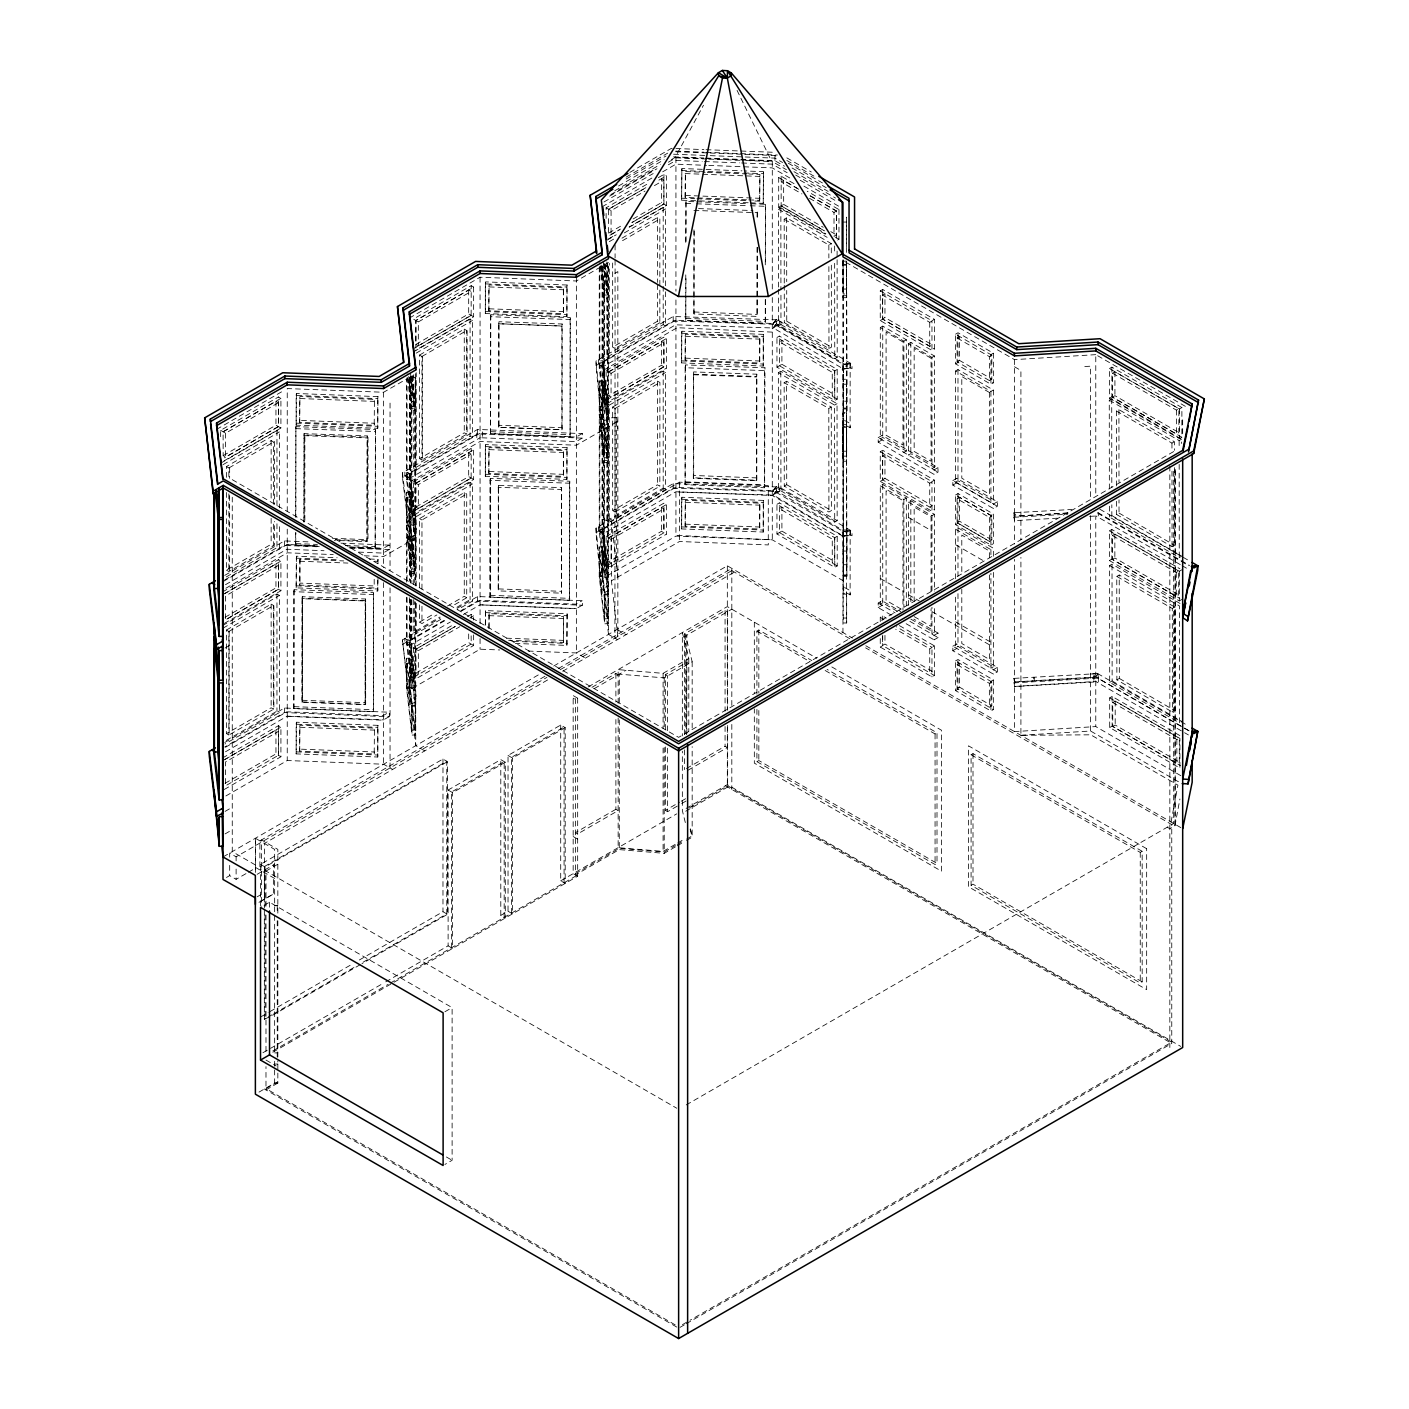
<?xml version="1.0" encoding="UTF-8"?>
<svg xmlns="http://www.w3.org/2000/svg" width="1409" height="1409" viewBox="0 0 1409 1409"><rect width="100%" height="100%" fill="white"/><g stroke="black" fill="none" stroke-linecap="round" stroke-linejoin="round"><path stroke-width="0.75" stroke-dasharray="5 3.75" d="M255.381 872.435L255.381 838.267L274.649 849.398L274.649 1053.051M842.089 365.001L850.173 363.117L850.103 427.896L850.103 423.457L843.744 419.97M842.089 532.109L850.173 530.224L850.103 595.003L850.103 590.565L843.744 587.077M1167.251 827.206L1169.84 828.703L1174.947 825.744L1175.159 469.567M1095.779 354.645L1014.48 359.63L842.952 260.612L843.04 297.704L846.492 297.686L846.527 262.884M846.879 576.175L846.932 528.04L843.48 528.058L843.41 564.727L846.862 564.727L846.545 413.26L843.093 413.277L843.005 459.281L846.457 459.281L846.879 576.175L843.427 576.175L843.11 424.708L846.562 424.69M843.11 424.708L843.04 461.236L846.492 461.219L846.545 413.26M843.146 260.542L843.427 412.643L846.879 412.643L846.932 364.508L843.48 364.508L843.41 401.195L846.862 401.195M843.41 416.677L843.515 364.596M843.427 576.175L843.093 413.277M296.154 395.471L296.383 393.498L377.982 396.633L377.753 428.301L296.154 425.148L296.154 395.471L377.753 398.624L377.982 396.633M295.661 515.271L295.89 426.645L375.41 429.516L375.181 548.647L349.397 547.661M296.154 425.148L296.383 393.498M299.694 398.518L299.941 396.528L374.424 399.399L374.195 425.254L299.694 422.383L299.694 398.518L374.195 401.389L374.424 399.399M299.694 422.383L299.941 396.528M303.851 521.946L304.08 433.655L367.221 435.927L366.992 541.62L334.338 540.369M319.297 546.498L295.661 545.582L295.89 532.761M377.982 578.412L377.753 591.005L296.154 587.852L296.383 556.203L337.191 557.77M293.865 591.692L294.094 589.702L373.614 592.59L373.385 711.704L293.865 708.639L293.865 591.692L373.385 594.563L373.614 592.59M296.154 587.852L296.383 556.203M299.694 585.087L299.941 583.097L374.424 585.968L374.195 587.958L299.694 585.087L299.941 559.232L343.761 560.923M302.054 598.702L302.283 596.712L365.424 598.984L365.195 704.694L302.054 702.263L302.054 598.702L365.195 600.974L365.424 598.984M293.865 708.639L294.094 589.702M296.154 724.208L296.383 722.218L377.982 725.353L377.753 757.02L296.154 753.885L296.154 724.208L377.753 727.343L377.982 725.353M302.054 702.263L302.283 596.712M296.154 753.885L296.383 722.218M299.694 727.238L299.941 725.248L374.424 728.118L374.195 753.974L299.694 751.12L299.694 727.238L374.195 730.109L374.424 728.118M299.694 751.12L299.941 725.248M366.992 541.62L367.221 435.927M374.195 425.254L374.424 423.264L299.941 420.393M375.181 548.647L375.41 429.516M369.387 559.003L377.982 559.338L377.753 561.328L371.307 561.081M374.195 753.974L374.424 752.001L299.941 749.13M485.312 283.878L485.541 281.888L567.122 285.023L566.894 316.69L485.312 313.538L485.312 283.878L566.894 287.013L567.122 285.023M485.312 313.538L485.541 281.888M488.853 286.908L489.082 284.917L563.582 287.788L563.353 313.643L488.853 310.79L488.853 286.908L563.353 289.778L563.582 287.788M488.853 310.79L489.082 284.917M490.579 316.708L490.808 314.718L570.328 317.589L570.099 436.72L490.579 433.655L490.579 316.708L570.099 319.579L570.328 317.589M498.768 323.718L498.997 321.728L562.138 324L562.068 429.815L498.927 427.367L498.768 323.718L561.909 325.99L562.138 324M485.312 446.583L485.541 444.592L567.122 447.727L566.894 479.395L485.312 476.26L485.312 446.583L566.894 449.718L567.122 447.727M485.312 476.26L485.541 444.592M490.579 433.655L490.808 314.718M488.853 449.612L489.082 447.622L563.582 450.493L563.353 476.348L488.853 473.494L488.853 449.612L563.353 452.483L563.582 450.493M488.853 473.494L489.082 447.622M490.068 480.346L490.297 478.356L569.817 481.226L569.588 600.357L490.068 597.293L490.068 480.346L569.588 483.217L569.817 481.226M498.768 427.279L498.997 425.289L562.138 427.72L561.909 429.692L498.768 427.279L498.997 321.728M498.487 485.348L498.258 487.338L561.416 489.451L561.398 593.33L561.627 591.34L561.627 487.637L498.487 485.348L498.258 590.899L561.416 593.154M485.312 625.314L485.541 610.608L567.122 613.743L566.894 645.41L515.359 643.437M490.068 597.293L490.297 478.356M488.853 628.661L489.082 613.655L563.582 616.508L563.353 642.381L508.579 640.267M561.398 489.627L561.627 487.637M563.353 642.381L563.582 616.508M566.894 645.41L567.122 613.743M748.197 202.755L681.639 200.201L681.868 168.534L741.979 170.841M681.639 200.201L681.868 168.534M746.541 199.796L685.179 197.436L685.408 171.563L705.134 172.338M685.179 197.436L685.408 171.563M685.76 242.401L685.989 201.434L694.584 201.734M681.639 333.228L681.868 331.238L763.449 334.373L763.22 366.041L681.639 362.906L681.639 333.228L763.22 336.364L763.449 334.373M765.51 299.747L765.281 323.418L685.76 320.354L685.989 275.054M681.639 362.906L681.868 331.238M685.179 336.258L685.408 334.268L759.909 337.138L759.68 363.011L685.179 360.14L685.179 336.258L759.68 339.129L759.909 337.138M685.179 360.14L685.408 334.268M685.126 367.731L685.443 364.913L764.964 367.784L764.629 487.743L685.126 484.678L685.126 367.731L764.629 370.602L764.964 367.784M757.32 247.438L757.091 316.409L693.915 313.96L694.179 230.002M693.316 478.285L693.633 475.467L756.774 477.898L756.439 480.716L693.316 478.285L693.633 371.906L756.774 374.195L756.809 480.222L693.686 477.792L693.633 371.906M681.639 499.244L681.868 497.254L763.449 500.406L763.22 532.056L681.639 528.921L681.639 499.244L763.22 502.397L763.449 500.406M685.126 484.678L685.443 364.913M681.639 528.921L681.868 497.254M685.179 502.291L685.408 500.301L759.909 503.172L759.68 529.027L685.179 526.156L685.179 502.291L759.68 505.162L759.909 503.172M685.179 526.156L685.408 500.301M748.725 199.884L759.68 200.307L759.909 174.434L748.954 174.011M757.091 217.021L757.32 210.716L757.32 217.197M759.68 200.307L759.909 174.434M750.345 202.843L763.22 203.336L763.449 171.669L744.128 170.929M763.22 203.336L763.449 171.669M765.281 264.857L765.51 204.305L750.469 203.759M756.439 480.716L756.774 374.195M1171.073 821.993L1177.924 785.148L1090.742 734.811L1020.909 735.304L1020.909 557.365M1174.947 825.744L1179.914 798.991M772.942 324.088L776.394 319.244L852.022 364.209L852.022 368.647L776.394 323.683L776.377 319.244M772.942 328.526L776.394 323.683M772.942 491.213L776.394 486.352L852.022 531.316L852.022 535.755L776.394 490.79L776.377 486.352M772.942 495.633L776.394 490.79M671.389 159.587L675.175 157.403L703.478 105.235M776.588 319.35L773.083 323.436L843.075 364.315L851.776 364.068M776.588 323.788L773.083 327.857L843.075 368.753L851.776 368.489M776.588 486.457L773.083 490.543L843.075 531.422L851.776 531.175M776.588 490.896L773.083 494.964L843.075 535.86L851.776 535.596M842.089 369.422L850.173 367.696M842.089 536.547L850.173 534.804L850.155 530.224M220.597 463.244L276.957 430.52L279.405 431.929L279.405 507.839M413.718 351.739L470.078 319.015L472.508 320.424L472.508 437.565L470.078 436.156L413.718 468.686L413.718 375.569M606.839 240.252L616.226 234.792M629.383 227.166L663.199 207.528L665.629 208.937L665.629 289.197M223.045 464.653L279.405 431.929M416.166 353.148L472.508 320.424M609.287 241.661L614.923 238.385M624.31 232.925L665.629 208.937M226.409 477.352L226.409 466.573L271.144 440.594L273.593 442.003L273.593 504.651M419.53 355.068L464.266 329.09L466.714 330.499L466.714 434.219L464.266 432.81L419.53 458.629L419.53 355.068L421.96 356.477L421.96 460.038L419.53 458.629M621.968 238.174L657.387 217.602L659.835 219.011L659.835 285.992M228.857 476.612L228.857 467.982L274.403 441.528L274.403 504.193M421.96 356.477L467.083 330.287L467.083 433.99L421.96 460.038M622.549 240.657L659.835 219.011M222.481 625.649L276.957 594.017L279.405 595.426L279.405 712.567L224.929 744.005M413.718 584.541L413.718 515.236L470.078 482.512L472.508 483.921L472.508 601.062L457.485 609.745M606.839 403.749L663.199 371.025L665.629 372.434L665.629 489.575L609.287 522.105L606.839 520.696L606.839 403.749L609.287 405.158L609.287 522.105M223.045 628.15L279.405 595.426M416.166 585.95L416.166 516.645L472.508 483.921M609.287 405.158L665.629 372.434M226.409 630.07L271.144 604.091L273.593 605.5L273.593 709.203L271.144 707.794L226.409 733.631L226.409 630.07L228.857 631.479L228.857 735.04L226.409 733.631M419.53 587.606L419.53 518.582L464.266 492.586L466.714 493.995L466.714 597.715L451.796 606.328M612.651 407.078L657.387 381.099L659.905 382.455L659.835 486.211L657.387 484.802L612.651 510.639L612.651 407.078L615.081 408.487L615.169 511.995L612.651 510.639M228.857 631.479L273.874 605.342L273.874 709.044L228.857 735.04M421.96 589.032L421.96 519.991L466.714 493.995M615.169 408.434L659.835 382.508M629.858 172.374L671.441 148.35L703.884 149.601M626.072 177.147L667.672 153.141M626.16 178.996L665.981 156.012M618.586 185.97L664.097 159.693M614.782 190.761L660.293 164.483M610.802 194.565L656.242 168.34M609.657 196.098L656.981 168.763M668.342 162.211L675.933 157.826L706.578 159.006M603.968 201.98L653.195 173.554M668.342 164.8L675.933 160.432L702.21 161.436M216.581 429.375L283.526 390.716M409.367 318.064L480.064 277.238L576.369 280.99L608.494 262.444L608.494 634.402L617.494 639.598M602.066 206.806L653.195 177.287M662.67 171.828L675.933 164.166L706.578 165.346M220.649 436.684L220.649 430.326L278.471 396.951L280.919 398.36L280.919 428.037L223.098 461.412M473.635 287.084L471.205 285.675L413.383 319.068L418.332 321.921L418.332 345.786L415.902 344.377L415.902 320.512L473.635 287.084L473.635 316.761L415.831 350.137M606.117 218.395L606.117 207.792L649.021 183.029M658.338 177.64L663.938 174.399L666.369 175.808L666.369 205.485L629.066 227.025M280.919 398.36L223.098 431.753L223.168 455.653L225.599 457.062L278.401 426.592L278.471 396.951M645.85 187.661L608.565 209.201L608.635 233.119L611.066 234.528L620.488 229.086M658.919 180.123L666.369 175.808M223.168 431.788L275.953 401.301L278.401 402.71L278.401 426.592L224.383 457.855M418.332 321.921L471.134 291.434L468.686 290.025L415.902 320.512L415.831 348.023M608.635 209.237L646.344 187.467M220.649 430.326L225.599 433.197L278.401 402.71M606.117 207.792L611.066 210.645L645.005 191.06M654.428 185.618L663.868 180.158L663.868 204.041L631.813 222.552M223.168 455.653L275.953 425.183L280.919 428.037M415.902 344.377L468.686 313.908L473.635 316.761M608.635 233.119L623.711 224.401M633.134 218.959L661.42 202.632L666.369 205.485M418.332 345.786L471.134 315.317L471.205 285.675M413.383 348.728L471.205 315.352M609.85 235.303L619.167 229.931M632.218 222.393L663.938 204.076L663.938 174.399M608.565 238.878L616.015 234.563M287.242 511.573L287.242 388.567L383.618 392.266L413.859 374.812M825.339 234.211L778.701 207.282L778.701 177.604L781.15 176.195L794.2 183.734M614.923 273.276L617.846 271.585L617.846 636.428L611.418 580.79L611.418 521.436L679.437 482.177L768.275 485.594L768.275 544.931L679.437 541.514L611.418 580.79M798.744 189.264L783.651 180.546L781.22 181.955L801.95 193.931M778.701 207.282L783.651 204.428L783.651 180.546M778.472 287.066L778.402 209.201L780.85 207.792L825.833 233.753M784.267 283.05L784.197 219.24L786.645 217.831L831.292 243.598L831.31 254.395M810.052 195.798L836.453 211.033L836.453 234.898L834.005 236.307L834.005 212.442L838.971 209.589L807.251 191.272M226.409 492.463L226.409 570.134L271.144 544.297L273.593 545.706L273.593 521.946M612.651 262.99L612.651 347.142L657.387 321.305L659.835 322.714L659.835 288.14M226.409 570.134L228.857 571.543L274.403 545.248L274.403 521.471M659.835 322.714L615.081 348.551L612.651 347.142M224.736 575.383L284.424 540.915L310.561 541.972M402.446 477.334L402.446 472.808L477.598 429.428L582.498 433.62L582.498 438.146L477.598 433.937L402.446 477.334L409.755 537.674L416.219 534.487L409.262 477.087L406.99 477.175M596.007 365.583L596.007 361.056L673.203 316.497L779.424 319.931L779.424 324.457L673.203 321.023L596.007 365.583L601.978 426.68L608.618 423.404L602.929 365.283L600.621 365.389M226.233 576.933L276.957 547.643L279.405 549.052L279.405 525.205M606.839 261.898L606.839 357.199L663.199 324.651L665.629 326.06L665.629 291.364M224.736 579.909L284.424 545.442L319.279 546.833M223.045 581.6L287.242 544.526L317.906 545.706M480.064 433.215L409.367 474.023L404.859 471.416L404.859 475.943L409.367 478.549L480.064 437.723M225.493 584.682L286.872 549.228L324.017 550.725M225.88 588.24L287.242 552.804L333.246 554.582M222.516 591.956L278.471 559.655L280.919 561.064L280.919 590.741L223.098 624.117M413.383 481.772L471.205 448.379L473.635 449.788L473.635 479.465L415.831 512.841L413.383 511.432L413.383 481.772L418.332 484.626L418.332 508.49L415.902 507.081L415.902 483.217L473.635 449.788M606.117 370.497L663.938 337.103L666.369 338.53L666.369 368.189L608.565 401.583L606.117 400.174L606.117 370.497L611.066 373.35L611.066 397.232L608.635 395.823L661.42 365.336L666.369 368.189M223.098 594.457L280.919 561.064M608.565 371.906L666.369 338.53M225.053 593.4L275.953 564.005L278.401 565.414L278.401 589.297L226.25 619.484M415.902 483.217L468.686 452.729L471.134 454.138L418.332 484.626M608.635 371.941L661.42 341.454L663.868 342.88L663.868 366.745L611.066 397.232M784.197 219.24L828.844 245.007L831.292 243.598M838.971 209.589L838.971 239.248L836.523 240.657L836.523 210.998L810.404 195.921M278.401 565.414L225.599 595.901L225.599 619.766L278.401 589.297L278.471 559.655M611.066 373.35L663.868 342.88M225.053 617.265L275.953 587.888L280.919 590.741M415.902 507.081L468.686 476.612L473.635 479.465M418.332 508.49L471.134 478.021L471.205 448.379M413.383 511.432L471.205 478.056M606.117 400.174L663.938 366.78L663.938 337.103M388.972 545.107L383.001 548.559L348.041 547.168M409.755 537.674L409.755 533.148L416.148 529.449L409.262 472.561L406.99 472.649M582.164 433.602L576.175 437.054L480.011 433.197M779.071 319.913L772.942 323.454L675.598 320.319L602.999 362.236L598.49 359.63L598.49 364.156L602.999 366.763L675.598 324.827L772.942 327.98L779.071 324.44M388.972 549.633L383.001 553.085L356.794 552.029M582.164 438.129L576.175 441.581L480.011 437.723M837.105 259.749L837.21 357.234L834.762 358.643L778.525 326.007L780.956 324.581L780.938 292.139M831.328 265.174L831.398 347.178L828.968 348.587L784.302 322.661L786.75 321.252L786.715 290.448M225.07 648.052L232.256 643.895M617.036 421.749L576.369 445.226L480.064 441.493L409.367 482.301L415.743 537.974L383.618 556.52L363.909 555.762M776.958 337.491L779.388 336.082L837.21 369.457L837.21 399.134L834.762 400.543L776.958 367.168L776.958 337.491L834.762 370.866L834.762 400.543M880.255 290.888L882.703 289.479L934.414 319.332L934.414 349.009L931.965 350.418L880.255 320.565L880.255 290.888L932.159 320.935L929.729 322.344L882.51 295.097L882.51 318.962L929.729 346.227L932.159 344.818L884.958 317.553L882.51 318.962M882.51 295.097L884.958 293.688L884.958 317.553M776.958 367.168L781.907 364.297L781.907 340.432L779.459 341.841L832.261 372.311L837.21 369.457M778.349 372.645L780.797 371.236L837.034 403.696L837.157 520.678L834.709 522.087L778.472 489.451L778.349 372.645L834.604 405.105L834.709 522.087M880.255 320.565L882.703 319.156L934.414 349.009M784.161 382.684L786.609 381.275L831.257 407.042L831.363 510.622L828.915 512.031L784.267 486.105L784.161 382.684L828.809 408.451L828.915 512.031M880.29 327.557L882.738 326.131L906.322 339.745L906.322 451.074L903.874 452.483L903.874 341.154L880.29 327.557L880.29 438.868L882.738 437.459L906.322 451.074M934.414 319.332L931.965 320.741L931.965 350.418M903.874 341.154L906.322 339.745M419.53 604.866L419.53 622.126L434.448 613.531M447.498 605.993L464.266 596.306L466.714 597.715M419.53 622.126L421.96 623.535L436.878 614.94M615.081 512.048L659.905 486.175M908.382 343.778L910.83 342.369L934.414 355.966L934.414 467.295L931.965 468.721L931.965 357.393L908.382 343.778L908.382 455.107L910.83 453.68L934.414 467.295M226.233 740.429L276.957 711.158L279.405 712.567M413.718 599.706L413.718 632.183L440.013 617.001M456.921 607.244L470.078 599.653L472.508 601.062M606.839 520.696L663.199 488.166L665.629 489.575M224.736 742.49L284.424 708.023L389.324 712.232L389.324 716.758L284.424 712.549L224.736 747.017M406.99 644.283L409.262 644.195L416.219 701.594L409.755 704.782L402.446 639.915L440.295 618.058M457.097 608.371L477.598 596.535L582.498 600.727L582.498 605.254L477.598 601.044L460.813 610.749M596.007 532.69L596.007 528.164L673.203 483.604L779.424 487.038L779.424 491.565L673.203 488.13L596.007 532.69L601.978 593.788L608.618 590.512L602.929 532.391L600.621 532.496M413.718 632.183L416.166 633.592L442.461 618.41M402.446 644.441L444.029 620.436M834.692 370.902L834.692 394.784L832.261 396.193L832.261 372.311M225.493 747.263L286.872 711.809L383.001 715.666L388.972 712.214M444.716 620.717L409.367 641.13L404.859 638.524L404.859 643.05L409.367 645.657L415.743 701.312M461.465 611.048L480.064 600.322L576.175 604.162L582.164 600.71M225.493 751.79L287.242 716.159L383.618 719.858M409.367 645.657L450.299 622.021M463.314 614.5L480.064 604.831L576.369 608.582M955.566 334.18L957.997 332.771L993.363 353.183L993.363 382.861L990.932 384.27L955.566 363.857L955.566 334.18L991.83 355.209L991.83 379.074L989.382 380.483L989.382 356.618L957.098 337.966L957.098 361.831L993.363 382.861M222.516 757.989L278.471 725.67L280.919 727.097L280.919 756.756L223.098 790.15M473.635 634.895L473.635 645.481L415.831 678.874L413.383 677.465L413.383 647.788L454.42 624.099M467.471 616.561L471.205 614.412L473.635 615.821L473.635 620.048M606.117 536.512L663.938 503.136L666.369 504.545L666.369 534.222L608.565 567.598L606.117 566.189L606.117 536.512L611.066 539.383L611.066 563.248L608.635 561.839L661.42 531.352L666.369 534.222M828.809 408.451L831.257 407.042M834.604 405.105L837.034 403.696M223.098 760.473L280.919 727.097M413.383 647.788L418.332 650.641L418.332 674.524L415.902 673.115L415.902 649.232L456.851 625.508M469.919 617.97L473.635 615.821M608.565 537.921L666.369 504.545M225.053 759.416L275.953 730.038L278.401 731.447L278.401 755.312L225.599 785.799L225.599 761.917L278.401 731.447M415.902 649.232L455.494 626.371M608.635 537.974L661.42 507.487L663.868 508.896L663.868 532.761M957.098 337.966L959.529 336.557L959.529 360.422L991.83 379.074M418.332 650.641L459.827 626.706M611.066 539.383L663.868 508.896M931.965 357.393L934.414 355.966M225.053 783.298L275.953 753.903L280.919 756.756M415.902 673.115L468.686 642.627L473.635 645.481M957.098 361.831L959.529 360.422M955.566 363.857L957.997 362.448L957.997 332.771M413.383 677.465L471.205 644.072L471.134 633.187M606.117 566.189L663.938 532.813L663.938 503.136M955.531 371.007L957.979 369.581L993.363 390.011L993.363 501.164L990.914 502.573L955.531 482.16L955.531 371.007L990.914 391.42L993.363 390.011M225.88 795.962L287.242 760.525L383.618 764.224L392.618 769.42M424.743 750.874L415.743 745.678L409.367 690.023L480.064 649.197L499.772 649.972M608.494 634.402L602.066 578.764L675.933 536.124L772.291 539.823L842.952 580.631M993.363 353.183L990.932 354.592L990.932 384.27M989.382 356.618L991.83 355.209M409.755 704.782L409.755 700.255L416.148 696.557L409.262 639.668L406.99 639.756M601.978 593.788L601.978 589.279L608.565 585.475L602.929 527.864L600.621 527.97M779.071 487.021L772.942 490.561L675.598 487.426L602.999 529.344L598.49 526.737L598.49 531.263L602.999 533.87M778.472 489.451L780.921 488.025L780.797 371.236M784.267 486.105L786.715 484.696L786.609 381.275M225.07 811.408L232.256 807.251M388.972 716.741L383.001 720.193L286.872 716.336M582.164 605.236L576.175 608.688L480.064 604.848M779.071 491.547L772.942 495.087L675.598 491.952M878.194 437.635L882.122 435.363L938.007 467.629L938.007 472.156L934.079 474.41L878.194 442.144L878.194 437.635L938.007 472.156M878.194 442.144L882.122 439.89L882.122 435.363M776.958 504.299L779.388 502.89L837.21 536.283L837.21 565.96L834.762 567.369L776.958 533.976L776.958 504.299L834.762 537.692L834.762 567.369M880.255 451.708L882.703 450.299L934.414 480.152L934.414 509.829L931.965 511.238L880.255 481.385L880.255 451.708L932.159 481.755L929.729 483.164L882.51 455.9L882.51 479.782L934.414 509.829M225.07 833.917L232.256 829.76M882.51 455.9L884.958 454.491L884.958 478.373L932.159 505.62L929.729 507.029L929.729 483.164M776.958 533.976L781.907 531.123L781.907 507.24L779.459 508.667L832.261 539.136L837.21 536.283M223.256 856.813L538.573 674.77M553.702 666.034L727.326 565.802L852.48 638.066M882.51 479.782L884.958 478.373M880.255 481.385L882.703 479.976L882.703 450.299M544.966 676.267L259.89 840.856L259.89 869.934L261.475 869.018M558.193 668.623L731.817 568.391L731.817 709.044M229.685 857.2L229.685 853.097L236.113 856.813L546.903 677.377M560.13 669.751L733.737 569.5M897.251 611.259L882.738 602.876L880.29 604.302L880.29 485.876L882.738 484.449L906.322 498.064L906.322 605.535M547.59 679.966L264.381 843.463L264.381 899.241M562.702 671.23L736.326 570.997M226.479 877.472L229.685 875.623L236.113 879.322L246.628 873.263M938.007 467.629L934.079 469.901L934.079 474.41M1109.447 368.559L1111.877 367.15L1181.887 407.571L1181.887 437.248L1179.456 438.657L1109.447 398.236L1109.447 368.559L1179.456 408.98L1181.887 407.571M260.524 905.811L260.524 864.369L442.972 759.046L447.481 761.635L447.481 914.3L361.954 963.686M248.371 872.241L255.381 868.208M1112.476 373.209L1114.924 371.8L1178.857 408.716L1178.857 432.581L1176.409 433.99L1112.476 397.091L1112.476 373.209L1176.409 410.125L1178.857 408.716M934.414 480.152L931.965 481.561L931.965 511.238M260.524 864.369L265.033 866.975L447.481 761.635M880.29 485.876L903.874 499.491L906.322 498.064M257.16 874.302L274.649 864.228M277.837 864.228L265.984 871.079L265.984 906.234M588.169 686.94L727.326 606.592L816.709 658.214M908.382 605.43L908.382 502.097L910.83 500.688L934.414 514.303L934.414 591.058M591.974 687.328L615.892 673.52L618.146 674.823M684.598 734.582L684.598 633.856L725.071 610.484L727.326 611.788M952.836 480.557L956.764 478.303L997.378 501.745L997.378 506.271L993.451 508.526L952.836 485.083L952.836 480.557L997.378 506.271M272.835 1052.224L577.672 876.222L577.672 698.195L575.418 699.498L573.164 698.195M594.228 688.631L626.019 670.279M683.471 637.097L731.817 609.199M955.531 482.16L957.979 480.751L993.363 501.164M952.836 485.083L956.764 482.811L956.764 478.303M1109.447 398.236L1111.877 396.827L1181.887 437.248M1112.476 397.091L1114.924 395.682L1178.857 432.581M1109.359 488.888L1109.27 400.209L1111.719 398.8L1181.587 439.168L1181.587 443.5M834.692 537.727L834.692 561.61L832.261 563.019L832.261 539.136M257.16 896.811L264.346 892.654M955.566 494.982L957.997 493.573L993.363 514.003L993.363 543.663L990.932 545.089L955.566 524.659L955.566 494.982L990.932 515.412L993.363 514.003M385.767 981.826L448.115 945.826L448.115 790.044L500.794 759.627L505.303 762.234L505.303 918.016L500.794 915.41L500.794 759.627M500.794 915.41L508.033 911.236L508.033 755.453L560.712 725.036L565.203 727.643L565.203 883.425L560.712 880.819L560.712 725.036M957.098 498.768L959.529 497.359L991.83 516.011L991.83 539.876L989.382 541.285L957.098 522.651L957.098 498.768L989.382 517.42L991.83 516.011M260.524 901.461L274.649 893.306M448.115 790.044L452.624 792.651L505.303 762.234M508.033 755.453L512.524 758.06L565.203 727.643M908.382 502.097L931.965 515.712L934.414 514.303M1116.544 485.876L1116.474 411.058L1118.922 409.649L1174.401 441.704L1174.401 450.334M618.146 703.285L618.146 669.627L663.093 673.343L688.79 658.514L682.343 632.553L682.343 735.868M264.117 905.318L269.524 902.2L452.113 1007.611L452.113 1160.294L444.909 1164.45M665.347 729.386L665.347 674.647L686.535 662.406L688.79 663.709M619.273 702.475L619.273 674.171L664.22 677.888L692.171 661.754L685.725 635.811L685.725 733.754M756.915 694.197L756.915 631.091L758.835 629.982L811.901 660.627M957.098 522.651L959.529 521.242L991.83 539.876M955.566 524.659L957.997 523.25L993.363 543.663M997.378 501.745L993.451 503.999L993.451 508.526M955.531 578.764L955.531 529.22L957.979 527.794L993.363 548.224L993.363 557.013M891.245 615.117L878.194 607.596L878.194 603.07L882.122 600.798L900.738 611.559M878.194 607.596L882.122 605.324L882.122 600.798M1116.474 411.058L1171.953 443.113L1174.401 441.704M1109.27 400.209L1179.139 440.577L1181.587 439.168M955.531 529.22L990.914 549.633L993.363 548.224M880.255 621.633L880.255 617.406L882.703 615.997L886.402 618.128M1173.679 451.549L678.627 737.365L319.632 530.101M880.255 638.594L880.255 647.066L931.965 676.919L934.414 675.51L882.51 645.463L884.958 644.054L932.159 671.318L929.729 672.727L929.729 648.862L895.737 629.224M880.255 647.066L882.703 645.657L882.703 635.072M1111.842 515.588L1181.711 556.15L1179.263 557.559L1109.394 516.997L1111.842 515.588L1111.824 504.774M1174.419 467.594L1174.507 545.283L1172.059 546.692L1116.58 514.496L1119.028 513.07L1119.01 499.878M615.892 809.277L575.418 832.649L577.672 833.934L618.146 810.58L615.892 809.277L615.892 719.506M686.447 768.539L725.071 746.242L727.326 747.545L686.852 770.899M260.524 1017.051L268.133 1012.648M270.017 1011.556L351.757 964.372M359.348 959.987L442.972 911.711L447.481 914.3M1181.746 599.512L1179.298 600.921L1109.376 560.553L1109.376 530.876L1111.807 529.467L1179.861 568.76M264.328 910.196L264.328 1019.235L271.919 1014.85M273.822 1013.758L355.544 966.574M363.152 962.171L446.776 913.895L446.776 761.23L264.328 866.57L264.328 908.012M934.414 608.6L934.414 632.729L931.965 634.138L931.965 607.261M264.328 1019.235L270.722 1016.347M272.624 1015.255L360.052 964.778M938.007 633.064L934.079 635.336L934.079 639.845L938.007 637.59L938.007 633.064L913.789 619.097M1112.406 535.526L1114.854 534.117L1178.717 570.997L1178.717 594.862L1176.268 596.271L1112.406 559.408L1112.406 535.526L1176.268 572.406L1178.717 570.997M934.414 675.51L934.414 645.85L931.965 647.259L931.965 676.919M929.729 648.862L932.159 647.453L896.283 626.723M665.347 746.893L665.347 810.404L679.473 802.232M681.234 801.21L686.535 798.163M952.836 646.203L956.764 643.948L997.378 667.39L997.378 671.917L993.451 674.171L952.836 650.729L952.836 646.203L997.378 671.917M665.347 810.404L667.602 811.69L679.966 804.557M681.727 803.535L688.79 799.467M756.915 709.432L756.915 761.653L758.835 760.543L937.003 863.4L937.003 732.839L827.065 669.381M993.363 572.371L993.363 666.809L957.979 646.379L955.531 647.788L955.531 594.757M952.836 650.729L956.764 648.475L956.764 643.948M1109.376 560.553L1111.807 559.144L1179.861 598.42M1112.406 559.408L1114.854 557.999L1178.717 594.862M262.937 1052.734L383.864 982.918M560.712 880.819L676.69 813.874M686.095 808.431L727.326 784.637L1180.777 1046.429M689.529 807.744L727.643 785.746L1171.76 1042.149L690.04 1320.251M1109.57 565.555L1179.474 605.958L1179.597 722.94L1109.693 682.361L1109.57 565.555L1112.018 564.146L1180.037 603.457M675.404 846.879L664.22 853.343L619.273 849.609L575.418 874.936L575.418 696.891M685.725 811.249L727.643 787.05L727.643 724.79M272.835 1050.92L388.268 984.275M390.17 983.183L577.672 874.936L575.418 873.633L619.273 848.324L664.22 852.04L675.404 845.576M955.531 660.909L957.979 659.5L993.345 679.913L993.345 709.59L990.914 710.999L955.531 690.586L955.531 660.909L991.813 681.938L991.813 705.803L989.365 707.212L989.365 683.347L957.081 664.696L957.081 688.561L993.345 709.59M957.081 664.696L959.511 663.287L959.511 687.152L991.813 705.803M1116.773 576.422L1119.222 575.013L1174.736 607.068L1174.842 710.647L1172.394 712.056L1116.879 679.842L1116.773 576.422L1172.288 608.494L1172.394 712.056M618.146 717.991L618.146 847.672L663.093 851.388L675.95 843.973M677.782 842.917L685.126 838.672M677.271 844.502L684.721 840.204M686.57 839.13L692.171 835.907L690.181 827.911M677.271 845.805L684.721 841.508M686.57 840.433L692.171 837.193L692.171 746.647M993.363 666.809L990.914 668.218L990.914 573.34M957.081 688.561L959.511 687.152M258.992 1092.116L274.649 1083.063L277.837 1083.063L277.837 1072.478M277.837 1081.76L265.984 1088.611L676.725 1325.763M955.531 690.586L957.979 689.177L957.979 659.5M277.837 1083.063L265.984 1089.914L265.984 1066.648M997.378 667.39L993.451 669.662L993.451 674.171M1109.376 530.876L1179.298 571.261L1181.746 569.852M993.345 679.913L990.914 681.322L990.914 710.999M989.365 683.347L991.813 681.938M444.909 1011.768L452.113 1007.611M825.146 670.49L935.065 733.966L937.003 732.839M1172.288 608.494L1174.736 607.068M1093.877 680.353L1093.877 675.844L1097.734 673.608L1188.333 725.917M971.083 754.748L973.003 753.639L1142.171 851.3L1142.171 981.862L1140.251 982.971L971.083 885.292L971.083 754.748L1140.251 852.41L1142.171 851.3M1109.693 682.361L1112.141 680.952L1112.018 564.146M1116.879 679.842L1119.327 678.433L1119.222 575.013M1109.693 697.878L1179.914 738.422L1179.914 768.099L1109.693 727.555L1109.693 697.878L1112.141 696.469L1180.443 735.921M1112.74 702.545L1115.188 701.136L1179.298 738.157L1179.298 762.022L1176.85 763.431L1112.74 726.428L1112.74 702.545L1176.85 739.566L1179.298 738.157M1109.693 727.555L1112.141 726.146L1180.443 765.598M1112.74 726.428L1115.188 725.019L1179.298 762.022M756.915 761.653L935.065 864.51L937.003 863.4M971.083 885.292L973.003 884.183L1142.171 981.862M686.236 1104.92L1173.679 823.49L1173.679 469.144M682.432 1324.654L688.138 1321.36M684.334 1324.865L678.627 1328.159L264.381 1088.998M686.236 1323.755L1171.76 1043.453L1171.76 824.6L865.602 647.858M258.974 902.324L273.364 894.046L273.364 864.967M842.952 369.035L850.173 367.555L850.155 363.117M842.952 536.142L850.173 534.663M850.173 363.258L842.952 364.596L843.744 424.391L850.103 427.684M850.173 530.365L842.952 531.704L843.744 591.498L850.103 594.792M1090.707 674.013L1097.734 673.625L1095.779 676.936L1014.48 681.938L1013.846 678.381L1097.734 673.608L1099.795 674.823M1084.789 366.534L1090.584 366.181L1090.584 500.248M1067.723 512.982L1016.576 516.152L1014.075 512.753L1014.639 516.117M1180.83 775.69L1095.779 726.586L1014.48 731.588L1014.48 559.373M1020.909 735.304L1090.584 731.024L1182.662 784.179M1057.507 518.195L1014.427 520.643L1013.846 512.753L1071.985 509.459M1068.181 513.07L1014.427 516.117L1013.846 512.753M1013.846 517.279L1067.705 514.215M1089.65 516.363L1096.079 516.011M1098.351 681.797L1098.351 677.289L1014.48 682.044L1013.846 678.381L1014.48 686.553L1096.537 681.903M1188.333 730.443L1097.734 678.134L1013.846 682.889L1014.48 686.447L1095.779 681.463L1188.403 734.934M607.49 566.471L616.561 565.995L616.561 417.61L607.49 417.962L607.49 566.471L603.246 529.397L599.811 529.537L599.811 425.835L603.246 425.694L607.49 462.927M600.621 360.863L602.929 360.757L608.565 418.367L601.978 422.154L596.007 361.091M607.878 266.125L604.443 266.266L604.443 290.131L607.878 290.007L607.385 261.827M604.672 295.08L608.124 294.957L608.124 265.279L604.672 265.42L604.672 295.08L601.203 265.103M600.956 265.544L604.567 296.982L608.001 296.841L608.001 413.788L604.567 413.929L599.265 368.013L599.265 268.238M600.304 266.636L604.021 298.937L607.455 298.796L607.49 402.974L603.281 366.534L603.281 264.98M599.811 366.041L603.246 365.9L607.455 402.358L604.021 402.481L599.811 366.041L599.811 262.338M599.265 368.013L602.7 367.872L608.001 413.788M599.23 381.011L602.682 380.888L608.124 427.984L608.124 457.661L604.672 457.784L599.23 410.688L599.23 381.011L608.124 457.661M599.477 385.96L602.911 385.819L607.878 428.847L607.878 452.712L604.443 452.835L599.477 409.825L599.477 385.96L604.443 428.97L604.443 452.835M411.727 401.389L415.179 401.266L415.179 377.401L411.727 377.524L411.727 401.389L408.997 377.735M411.956 406.338L415.408 406.215L415.408 376.538L411.956 376.679L411.956 406.338L408.504 376.362M408.487 378.898L411.851 408.24L415.303 408.099L415.303 525.046L411.851 525.187L406.549 479.271L406.549 379.497M407.588 377.894L411.305 410.195L414.757 410.054L414.739 514.232L410.565 477.792L410.565 376.238M599.477 409.825L602.911 409.702L607.878 452.712M599.23 410.688L602.682 410.547L602.682 380.888M599.265 414.369L602.7 414.246L608.001 460.338L608.001 577.285L604.567 577.426L599.265 531.51L599.265 414.369L604.567 460.479L604.567 577.426M608.124 427.984L604.672 428.125L604.672 457.784M604.443 428.97L607.878 428.847M604.567 460.479L608.001 460.338M599.811 425.835L604.021 462.434L607.455 462.293M407.095 477.299L410.547 477.158L414.757 513.616L411.305 513.757L407.095 477.299L407.095 373.596M406.549 479.271L410.001 479.13L415.303 525.046M406.532 492.269L409.966 492.146L415.408 539.242L415.408 568.919L411.956 569.042L406.532 521.946L406.532 492.269L411.956 539.383L411.956 569.042M406.761 497.218L410.213 497.078L415.179 540.105L415.179 563.97L411.727 564.111L406.761 521.083L406.761 497.218L415.303 571.596L415.303 584.594M406.761 521.083L410.213 520.96L415.179 563.97M406.532 521.946L409.966 521.806L415.408 568.919M406.549 582.04L406.549 525.645L410.001 525.504L410.001 581.899M407.095 580.297L407.095 537.093L410.547 536.952L414.757 573.551L414.757 585.07M599.265 531.51L602.7 531.387L608.001 577.285M411.956 539.383L415.408 539.242M415.179 540.105L411.727 540.228L411.727 564.111M599.23 547.027L602.682 546.903L608.124 593.999L608.124 623.676L604.672 623.817L599.23 576.704L599.23 547.027L608.124 623.676M599.477 551.976L602.911 551.852L607.878 594.862L607.878 618.727L604.443 618.868L599.477 575.858L599.477 551.976L604.443 594.985L604.443 618.868M406.549 525.645L411.851 571.737L415.303 571.596M599.811 529.537L604.021 565.995L607.455 565.854M407.095 537.093L411.305 573.692L414.757 573.551M599.477 575.858L602.911 575.717L607.878 618.727M599.23 576.704L602.682 576.58L602.682 546.903M608.124 593.999L604.672 594.14L604.672 623.817M604.443 594.985L607.878 594.862M407.095 597.592L407.095 640.796L410.547 640.672L414.757 677.835L414.757 601.608M406.549 642.768L410.001 642.645L415.303 688.543L411.851 688.684L406.549 642.768L406.549 597.222M406.532 658.285L409.966 658.162L415.408 705.257L415.408 734.934L411.956 735.075L406.532 687.962L406.532 658.285L415.408 734.934M406.761 663.234L410.213 663.111L415.179 706.12L415.179 729.985L411.727 730.126L406.761 687.116L406.761 663.234L411.727 706.244L411.727 730.126M407.095 640.796L411.305 677.253L414.757 677.113M406.761 687.116L410.213 686.976L415.179 729.985M406.532 687.962L409.966 687.839L409.966 658.162M415.408 705.257L411.956 705.398L411.956 735.075M411.727 706.244L415.179 706.12M843.11 261.158L846.562 261.158L846.968 366.446L843.515 366.446M843.005 295.749L846.457 295.749L846.879 412.643M843.515 529.978L846.968 529.978M843.04 222.058L846.492 222.058M843.163 264.328L846.615 264.311L846.615 293.988L843.163 293.988L843.075 259.661M843.146 265.174L846.598 265.174M843.146 289.039L846.598 289.039M843.216 427.332L846.668 427.314L846.545 379.268L843.093 379.268L843.216 456.146L846.668 456.146L846.668 426.469L843.216 426.469M843.11 384.217L846.562 384.217M843.11 408.099L846.562 408.082L846.668 456.146M843.093 408.945L846.545 408.945L846.545 379.268M843.216 451.197L846.668 451.197M846.668 622.972L846.545 546.093L843.093 546.093L843.216 622.972L846.668 622.972L846.668 593.295L843.216 593.295M843.11 551.042L846.562 551.042M843.11 574.907L846.562 574.907M843.093 575.77L846.545 575.753L846.545 546.093M843.216 594.14L846.668 594.14M843.216 618.023L846.668 618.023M274.649 905.423L277.837 905.423M274.649 1052.893L277.837 1052.893M274.649 1064.059L277.837 1064.059M696.733 201.822L748.32 203.671M685.76 203.424L694.355 203.724M696.504 203.812L748.091 205.661M750.24 205.749L765.281 206.295M698.547 208.585L752.97 210.557M693.915 210.399L757.091 212.689M498.927 323.806L562.068 326.113M693.686 374.23L756.809 376.502M693.316 374.741L756.439 377.013M295.661 428.635L375.181 431.506M303.851 435.645L366.992 437.917M706.05 149.689L775.249 152.348M675.774 151.115L703.884 152.207M706.05 152.278L738.492 153.528M740.641 153.616L777.416 155.025M675.739 151.714L708.093 152.947M710.259 153.035L742.613 154.285M744.78 154.356L774.968 155.518L778.772 157.72M673.572 154.215L708.093 155.554M710.259 155.642L774.968 158.125L782.576 162.511M673.572 156.822L703.778 157.984M705.944 158.072L774.968 160.732L784.478 166.209M675.175 157.403L703.655 158.495M705.839 158.583L738.686 159.851M740.887 159.921L771.533 161.102L786.416 169.696M708.78 159.094L743.811 160.45M746.013 160.538L772.291 161.542L772.291 290.994M704.394 161.524L739.443 162.88M741.627 162.968L772.291 164.149L787.173 172.726M708.78 165.434L772.291 167.882L790.889 178.608M681.639 170.524L741.75 172.831M743.899 172.92L763.22 173.659M707.318 172.409L746.77 173.941M685.179 173.554L700.52 174.152M702.704 174.24L759.68 176.424M685.408 195.446L759.909 198.317M681.868 198.211L694.743 198.704M696.891 198.792L746.277 200.694M754.872 201.011L763.449 201.346M694.179 311.988L757.32 314.418M489.082 308.8L563.582 311.653M685.989 318.381L765.51 321.428M485.541 311.565L567.122 314.7M685.408 358.15L759.909 361.021M681.868 360.915L763.449 364.05M296.383 423.158L377.982 426.311M490.808 431.665L570.328 434.729M489.082 471.504L563.582 474.357M485.541 474.269L567.122 477.404M685.443 481.86L764.964 484.907M685.408 524.166L759.909 527.036M681.868 526.931L763.449 530.066M332.383 538.291L367.221 539.647M335.342 539.665L367.996 540.915L367.996 437.213L304.855 434.941L304.855 523.391M295.89 543.592L317.377 544.42M345.328 545.494L375.41 546.657M348.569 546.886L383.618 548.224M296.154 558.175L339.093 559.831M299.694 561.222L347.917 563.072M498.487 588.909L561.627 591.34M296.383 585.862L377.982 589.015M490.297 595.303L569.817 598.367M485.312 612.598L566.894 615.733M488.853 615.645L563.353 618.498M506.606 638.189L563.582 640.391M513.457 641.359L567.122 643.42M528.216 651.064L576.369 652.948L585.387 658.144M302.283 700.273L365.424 702.704M294.094 706.649L373.614 709.713M296.383 751.895L377.982 755.03M341.048 543.187L389.324 545.124L389.324 549.651L349.767 548.066M286.872 544.702L317.465 545.935M772.291 332.119L677.148 327.698L602.066 371.043L608.494 426.68M677.148 535.42L772.291 539.823L772.291 293.195M602.066 519.41L611.418 521.436L617.846 577.074M786.821 157.861L811.285 171.986M786.821 160.467L815.036 176.759M788.265 163.197L822.451 182.941M792.069 167.988L826.255 187.732M793.971 171.687L828.157 191.43M795.715 175.068L835.519 198.053M800.189 180.246L837.386 201.716M803.905 186.129L839.236 206.524M1097.664 355.737L1188.386 408.099M778.701 177.604L797.353 188.383M809.506 198.299L834.005 212.442M783.651 204.428L823.261 227.289M830.799 231.64L836.453 234.898M781.15 176.195L781.15 205.873L824.582 230.865M781.15 205.873L824.036 230.636M835.238 237.099L838.971 239.248M778.402 209.201L827.136 237.346M1014.48 366.763L1020.909 370.461L1020.909 539.788M663.868 180.158L661.42 178.749L661.42 202.632M1099.795 509.177L1188.351 560.306M1097.734 512.506L1189.601 565.467M1097.699 513.175L1179.28 560.271M1181.182 561.363L1188.756 565.749M1180.249 564.604L1095.779 515.835L1095.779 726.586M1182.116 565.678L1187.734 568.919M781.907 364.297L834.692 394.784M837.21 399.134L779.388 365.759L779.388 336.082M908.382 517.402L931.965 531.017M955.531 544.684L985.314 561.874M606.839 357.199L609.287 358.608L609.287 263.307M1093.877 675.844L1192.155 732.574M842.952 536.265L772.291 495.475L675.933 491.759L602.066 534.398L608.494 590.036M880.29 578.43L903.874 592.044M908.382 594.668L919.267 600.938M955.531 621.845L990.914 642.275M908.382 597.997L913.825 601.15M931.965 611.612L990.914 645.657M781.907 531.123L834.692 561.61M837.21 565.96L779.388 532.567L779.388 502.89M901.108 609.058L886.085 600.375L886.085 490.825L902.975 500.565L902.975 610.132M914.159 616.614L931.067 626.371L931.067 608.847M910.83 619.115L934.414 632.729M878.194 603.07L895.155 612.862M909.862 621.351L938.007 637.59M906.146 623.729L934.079 639.845M899.329 625.578L934.414 645.85M880.255 617.406L883.954 619.537M865.831 645.762L1182.679 828.703M731.817 570.61L850.402 639.07M831.838 666.933L941.494 730.249L941.494 871.202L754.326 763.132L754.326 708.921M756.915 631.091L809.981 661.737M413.718 468.686L416.166 470.095L416.166 372.645M684.598 633.856L686.852 635.16L686.852 733.684M617.036 629.471L626.036 634.666M413.718 515.236L416.166 516.645M419.53 518.582L421.96 519.991M665.347 674.647L667.602 675.95L667.602 730.69M226.409 466.573L228.857 467.982M232.256 479.659L317.73 529.009M577.672 698.195L573.164 695.588L573.164 873.633L577.672 876.222M725.388 785.746L1171.76 1043.453M573.164 836.541L577.672 839.13M508.033 911.236L512.524 913.842L512.524 758.06M448.115 945.826L452.624 948.433L452.624 792.651M255.364 864.95L232.256 851.617L232.256 497.183M264.346 870.146L676.725 1108.214M255.381 867.345L274.649 878.476M446.406 1156.983L452.113 1160.294M265.984 1060.079L276.146 1065.961M1119.028 513.07L1174.507 545.283M786.75 321.252L831.398 347.178M780.956 324.581L837.21 357.234M786.715 484.696L831.363 510.622M1119.327 678.433L1174.842 710.647M780.921 488.025L837.157 520.678M1112.141 680.952L1182.045 721.531M737.066 90.37L771.533 161.102M690.181 829.214L692.171 837.193M685.32 822.574L682.343 810.598L682.343 751.244M1034.435 680.706L1033.801 677.253L1034.417 680.899M1098.351 677.289L1097.734 673.625L1097.734 678.134M1014.075 517.262L1014.639 520.643M402.446 472.843L409.755 533.148M402.446 639.95L409.755 700.255M604.901 264.205L607.878 290.007M604.655 264.98L608.124 294.957M604.162 263.324L608.001 296.841M603.246 262.197L607.49 299.413M601.696 266.477L604.443 290.131M616.561 417.61L617.846 428.706M412.185 375.463L415.179 401.266M411.956 376.238L415.408 406.215M411.692 376.679L415.303 408.099M410.547 373.455L414.757 410.054M410.812 376.238L414.739 410.671M414.757 574.291L410.583 537.674L410.583 583.062M596.007 528.199L601.978 589.279M846.51 252.405L846.492 217.109L846.492 246.786M846.527 261.81L846.615 293.988M1179.139 440.577L1179.157 449.242M1179.174 464.406L1179.263 557.559M1171.953 443.113L1171.953 451.743M1171.989 471.17L1172.059 546.692M1118.922 409.649L1118.993 482.265M1116.562 501.287L1116.58 514.496M1111.719 398.8L1111.807 487.479M1109.376 506.183L1109.394 516.997M837.105 251.084L837.105 257.583M834.639 245.994L834.656 254.659M834.656 263.324L834.762 358.643M828.844 245.007L828.862 257.97M828.879 266.6L828.968 348.587M786.645 217.831L786.715 281.641M784.267 285.252L784.302 322.661M780.85 207.792L780.921 289.99M778.472 289.232L778.525 326.007M1182.662 419.794L1182.662 437.089M1179.456 408.98L1179.456 438.657M1179.298 571.261L1179.298 600.921M1176.85 739.566L1176.85 763.431M1176.409 410.125L1176.409 433.99M1176.268 572.406L1176.268 596.271M1175.194 469.444L1175.194 824.371M1169.84 466.062L1169.84 1047.539M1140.251 852.41L1140.251 982.971M1115.188 701.136L1115.188 725.019M1114.924 371.8L1114.924 395.682M1114.854 534.117L1114.854 557.999M1112.141 696.469L1112.141 726.146M1111.877 367.15L1111.877 396.827M1111.807 529.467L1111.807 559.144M1098.298 512.876L1098.298 515.87M1095.779 356.812L1095.779 496.074M1090.584 515.641L1090.584 731.024M1014.48 359.63L1014.48 544.05M990.914 391.42L990.914 502.573M990.932 515.412L990.932 545.089M990.914 549.633L990.914 558.246M989.541 557.594L989.541 551.078L961.801 535.068L961.801 574.115M989.541 574.942L989.541 659.535L961.801 643.526L961.801 589.297M989.382 517.42L989.382 541.285M973.003 753.639L973.003 884.183M959.529 497.359L959.529 521.242M957.979 369.581L957.979 480.751M957.997 493.573L957.997 523.25M957.979 527.794L957.979 576.105M957.979 593.682L957.979 646.379M935.065 733.966L935.065 864.51M931.965 515.712L931.965 592.009M931.067 591.304L931.067 516.786L914.159 507.029L914.159 601.273M929.729 322.344L929.729 346.227M910.83 342.369L910.83 453.68M910.83 500.688L910.83 601.573M903.874 499.491L903.874 607.138M884.958 635.371L884.958 644.054M882.703 289.479L882.703 319.156M882.738 326.131L882.738 437.459M882.738 484.449L882.738 602.876M882.703 615.997L882.703 620.224M882.51 636.798L882.51 645.463M842.952 260.612L842.952 632.553M774.968 155.518L774.968 160.732M765.51 204.305L765.51 265.033M765.281 299.571L765.281 323.418M764.629 370.602L764.629 487.743M763.22 336.364L763.22 366.041M763.22 502.397L763.22 532.056M759.68 339.129L759.68 363.011M759.68 505.162L759.68 529.027M758.835 629.982L758.835 693.087M758.835 710.488L758.835 760.543M757.091 247.262L757.091 316.409M754.326 622.197L754.326 693.739M731.817 724.437L731.817 789.445M727.643 611.612L727.643 709.555M727.326 565.802L727.326 710.312M727.326 727.484L727.326 784.637M725.071 610.484L725.071 711.21M725.071 726.533L725.071 746.242M693.95 229.826L693.95 313.978M692.171 661.754L692.171 731.412M688.79 658.514L688.79 731.588M686.535 662.406L686.535 734.67M685.989 201.434L685.989 242.577M685.76 274.878L685.76 320.354M684.598 749.905L684.598 769.613M679.437 482.177L679.437 541.514M675.933 157.826L675.933 291.187M675.933 299.941L675.933 536.124M673.203 316.497L673.203 321.023M673.203 483.604L673.203 488.13M667.602 748.197L667.602 811.69M664.22 677.888L664.22 730.144M664.22 747.545L664.22 853.343M663.199 207.528L663.199 324.651M663.199 371.025L663.199 488.166M663.093 673.343L663.093 728.294M663.093 748.073L663.093 851.388M661.42 341.454L661.42 365.336M661.42 507.487L661.42 531.352M657.387 217.602L657.387 282.416M657.387 284.583L657.387 321.305M657.387 381.099L657.387 484.802M619.273 719.893L619.273 849.609M615.892 673.52L615.892 701.981M615.081 244.99L615.081 257.935M615.081 260.084L614.923 638.101M611.066 210.645L611.066 234.528M604.567 296.982L604.567 413.929M604.021 298.937L604.021 402.481M604.021 462.434L604.021 565.995M603.246 425.694L603.281 530.031M602.911 385.819L602.911 409.702M602.911 551.852L602.911 575.717M602.7 265.931L602.7 367.872M602.7 414.246L602.7 531.387M602.066 265.931L602.066 578.764M576.369 277.256L576.369 652.948M570.099 319.579L570.099 436.72M569.588 483.217L569.588 600.357M566.894 287.013L566.894 316.69M566.894 449.718L566.894 479.395M564.076 882.774L564.076 726.991L511.397 757.408L511.397 913.191M563.353 289.778L563.353 313.643M563.353 452.483L563.353 476.348M561.909 325.99L561.909 429.692M504.175 917.365L504.175 761.582L451.496 791.999L451.496 947.781M498.293 487.144L498.258 590.899M490.649 480.064L490.649 596.976M489.082 613.655L489.082 628.837M485.541 610.608L485.541 625.455M482.354 431.894L482.354 436.403M480.064 277.238L480.064 623.852M480.064 638.629L480.064 649.197M477.598 429.428L477.598 433.937M477.598 596.535L477.598 601.044M476.788 433.074L476.788 437.6M471.205 614.412L471.205 618.639M470.078 319.015L470.078 436.156M470.078 482.512L470.078 599.653M468.686 290.025L468.686 313.908M468.686 452.729L468.686 476.612M468.686 633.944L468.686 642.627M464.266 329.09L464.266 432.81M464.266 492.586L464.266 596.306M442.972 759.046L442.972 911.711M422.348 356.266L422.348 459.827M421.96 606.275L421.96 623.535M416.166 603.281L416.166 633.592M415.743 373.72L415.743 585.88M415.743 603.316L415.743 745.678M415.303 601.925L415.303 688.543M411.851 408.24L411.851 525.187M411.851 571.737L411.851 582.569M411.851 599.882L411.851 688.684M411.305 410.195L411.305 513.757M411.305 573.692L411.305 582.322M411.305 599.582L411.305 677.253M410.583 600.34L410.583 641.394M410.547 377.771L410.547 477.158M410.547 536.952L410.547 582.322M410.547 599.618L410.547 640.672M410.001 377.189L410.001 479.13M410.213 497.078L410.213 520.96M410.001 599.248L410.001 642.645M410.213 663.111L410.213 686.976M409.966 492.146L409.966 521.806M409.367 377.365L409.367 580.314M409.367 597.733L409.367 690.023M406.937 475.432L406.937 479.941M390.046 403.097L390.046 570.328M390.046 587.888L390.046 767.94M383.618 392.266L383.618 567.404M383.618 582.657L383.618 764.224M377.982 559.338L377.982 563.582M377.753 398.624L377.753 428.301M377.753 580.402L377.753 591.005M377.753 727.343L377.753 757.02M374.195 579.275L374.195 587.958M373.385 594.563L373.385 711.704M365.195 600.974L365.195 704.694M304.08 433.655L304.08 522.105M299.941 559.232L299.941 583.097M295.89 426.645L295.89 517.614M295.661 532.584L295.661 545.582M287.242 529.15L287.242 760.525M284.424 540.915L284.424 545.442M284.424 708.023L284.424 712.549M278.471 725.67L278.471 755.347M277.837 913.12L277.837 849.398L261.475 839.94L261.475 906.286M277.837 920.834L277.837 1061.999M277.837 1064.182L277.837 1070.787M277.238 905.423L277.238 912.873M277.238 920.834L277.238 1057.455M276.957 430.52L276.957 506.43M276.957 523.796L276.957 547.643M276.957 594.017L276.957 711.158M275.953 401.301L275.953 425.183M275.953 564.005L275.953 587.888M275.953 730.038L275.953 753.903M274.649 1061.259L274.649 1068.233M274.649 1069.977L274.649 1083.063M271.144 440.594L271.144 501.093M271.144 518.371L271.144 544.297M271.144 604.091L271.144 707.794M269.524 902.2L269.524 908.752M265.984 915.022L265.984 1053.456M265.033 866.975L265.033 906.234M265.033 914.952L265.033 1019.64M255.381 838.267L255.381 871.713M236.113 856.813L236.113 860.899M236.113 869.089L236.113 879.322M229.649 467.524L229.649 478.303M229.649 495.563L229.649 571.068M229.685 865.39L229.685 875.623M229.139 631.32L229.139 734.882M228.857 493.872L228.857 571.543M225.599 433.197L225.599 457.062M365.671 600.621L302.53 598.349L302.53 701.911L365.671 704.341L365.671 600.621M902.975 341.982L886.085 332.225L886.085 435.222L902.975 444.98L902.975 341.982M931.067 358.203L914.159 348.446L914.159 451.461L931.067 461.219L931.067 358.203M989.541 392.547L961.801 376.538L961.801 478.197L989.541 494.207L989.541 392.547M1146.662 848.711L968.511 745.837L968.511 886.789L1146.662 989.646L1146.662 848.711"/><path stroke-width="1.5" d="M255.381 904.402L255.364 897.868L223.009 879.48L223.256 485.383L678.627 748.285L1193.722 450.898L1204.343 398.923L1100.059 338.706L1018.76 343.708L854.558 248.9M768.363 296.471L727.326 78.041L727.484 70.732L722.341 70.45L718.431 72.704L601.326 200.043L607.755 255.681L678.416 296.471L768.363 296.471L842.212 253.831L842.212 201.91L731.289 72.933L727.484 70.732L842.212 253.831M1187.505 616.314L1182.732 613.162L1190.675 570.804M1187.505 620.841L1182.732 617.688L1185.497 602.858M678.416 296.471L722.482 78.023L718.678 75.822L718.431 72.704L727.326 78.041L731.306 75.751L731.289 72.933M1197.773 565.749L1193.934 567.968L1191.486 566.559L1197.773 565.749L1187.488 620.999L1197.773 570.275L1197.773 565.749L1192.12 562.49M1186.396 765.457L1192.454 731.024L1197.756 731.377L1192.173 732.574L1193.934 733.596L1197.773 731.377L1188.034 783.915L1182.715 783.563M1188.034 783.915L1197.773 731.377L1192.12 728.101M842.952 254.272L1014.48 353.307L1095.779 348.305L1192.173 403.96L1182.679 450.404L678.627 741.416L223.009 478.673L216.581 423.035L287.242 382.226L383.618 385.943L415.743 367.397L409.367 311.724L480.064 270.915L576.369 274.649L608.494 256.103L608.494 258.71L576.369 277.256L480.064 273.505L409.367 314.33L415.743 369.986L383.618 388.532L287.242 384.833L216.581 425.624L222.763 479.13M1183.12 450.898L1188.28 425.553M1189.143 421.326L1192.173 403.96M1188.474 452.025L1198.548 400.068L1098.016 342.035L1016.734 347.037L849.046 250.221M1188.914 449.876L1198.548 400.068M627.956 173.448L590.16 195.287L596.571 250.925L571.895 265.174L475.59 261.422L397.461 306.546L403.837 362.201L379.144 376.45L282.769 372.751L204.657 417.857L213.129 493.837L223.256 487.99L678.627 750.891L1193.722 453.504L1204.343 398.923M1182.732 613.162L1192.173 566.964M1182.732 617.688L1185.726 602.982M1189.161 586.179L1190.024 581.987M1182.679 828.703L1192.173 782.242L1192.173 760.754M607.755 255.681L718.678 75.822L727.326 78.041L722.341 70.45M1191.468 566.559L1197.756 565.872M409.491 363.434L409.491 366.041L381.275 382.332L284.9 378.616L210.328 421.678L210.328 419.072L284.9 376.027L381.275 379.726L409.491 363.434L403.115 307.778L477.721 264.698L574.027 268.45L602.242 252.158L595.813 196.52L616.684 184.473M409.491 366.041L403.115 310.367L477.721 267.305L574.027 271.039L602.242 254.747L602.242 252.158M602.242 254.747L595.813 199.109L612.897 189.264M213.129 493.837L213.129 491.23L223.256 485.383M222.252 639.527L223.027 645.991L216.563 649.179L209.272 588.839L209.272 584.312L215.418 580.772M216.563 649.179L216.563 644.653L222.974 640.954L222.463 636.692M223.256 649.091L222.516 644.97M222.516 808.784L223.027 813.099L216.563 816.287L209.272 755.946L209.272 751.42L215.418 747.88M216.563 816.287L216.563 811.76L222.974 808.062L221.935 799.519M223.256 812.447L222.516 808.308M1188.474 449.436L678.627 743.793L223.256 480.892L217.831 484.027L210.328 419.072M260.524 1060.079L443.113 1165.49L443.113 1012.807L260.524 907.396L260.524 1060.079L269.524 1054.865L442.602 1154.799M221.777 846.263L223.009 856.954L255.346 875.341L255.381 1094.194L678.627 1338.55L1182.679 1047.539L1182.679 458.947M828.157 186.235L849.046 198.282L849.046 252.81L1016.734 349.626L1098.016 344.641L1198.548 402.675M838.496 199.761L842.952 202.35L842.952 256.861L1014.48 355.896L1095.779 350.911L1192.173 406.549M216.281 491.917L219.258 517.596L222.692 517.473L222.692 487.796M215.771 490.156L219.152 519.498L222.587 519.357L222.587 636.304L219.152 636.445L213.851 590.53L213.851 492.921M214.397 493.485L214.397 588.557L217.831 588.416L219.029 599.811M222.692 650.5L219.258 650.641L219.258 680.3L222.692 680.177L222.199 646.22M219.152 682.995L222.587 682.854L222.587 799.801L219.152 799.942L213.851 754.026L213.851 636.903L219.152 682.995L219.152 799.942M214.397 752.054L218.606 788.512L218.606 684.95L214.397 648.351L214.397 752.054L217.831 751.93L219.082 762.639M222.692 816.516L219.258 816.656L219.258 846.333L222.692 846.193L222.199 812.236M722.482 78.023L727.326 78.041M1188.034 779.388L1182.715 779.036L1192.454 731.024L1192.454 735.551M818.805 176.336L854.558 196.978L854.558 249.34M830.06 189.916L849.046 200.888M211.685 582.921L214.679 584.647M211.685 750.028L214.679 751.772M209.272 584.33L216.563 644.653M209.272 751.437L216.563 811.76M602.823 206.894L603.809 215.454M604.302 219.734L605.289 228.293M605.782 232.573L606.522 238.984M607.261 245.413L608.001 251.824M403.59 362.659L397.461 306.546M210.575 423.845L217.585 484.467M216.528 491.142L219.011 512.665L219.011 488.782M215.383 493.467L218.606 521.453L218.606 625.015L214.397 588.557M204.657 417.857L213.129 491.23M218.518 647.189L219.011 675.369L214.045 623.676M219.258 680.3L213.816 633.205L213.816 622.602M219.258 846.333L213.816 790.748M1193.722 450.898L1193.722 453.504M1192.173 453.804L1192.173 571.473M1192.173 593.259L1192.173 737.101M1098.016 342.035L1098.016 344.641M1095.779 348.305L1095.779 350.911M1016.734 347.037L1016.734 349.626M1014.48 353.307L1014.48 355.896M687.627 744.762L687.627 1333.354M678.627 748.285L678.627 1338.55M596.571 250.925L596.571 253.514L590.16 195.287M595.813 196.52L595.813 199.109M576.369 274.649L576.369 277.256M574.027 268.45L574.027 271.039M480.064 270.915L480.064 273.505M477.721 264.698L477.721 267.305M415.743 367.397L415.743 369.986M409.367 311.724L409.367 314.33M403.115 307.778L403.115 310.367M383.618 385.943L383.618 388.532M381.275 379.726L381.275 382.332M287.242 382.226L287.242 384.833M284.9 376.027L284.9 378.616M269.524 910.936L269.524 1054.865M219.258 487.937L219.258 517.596M219.152 519.498L219.152 636.445M219.011 817.502L219.011 841.384L214.045 789.692M217.796 511.308L217.796 589.085M217.831 676.302L217.831 751.93M216.581 423.035L216.581 425.624M1191.327 741.169L1189.249 751.332L1191.345 741.169"/></g></svg>
